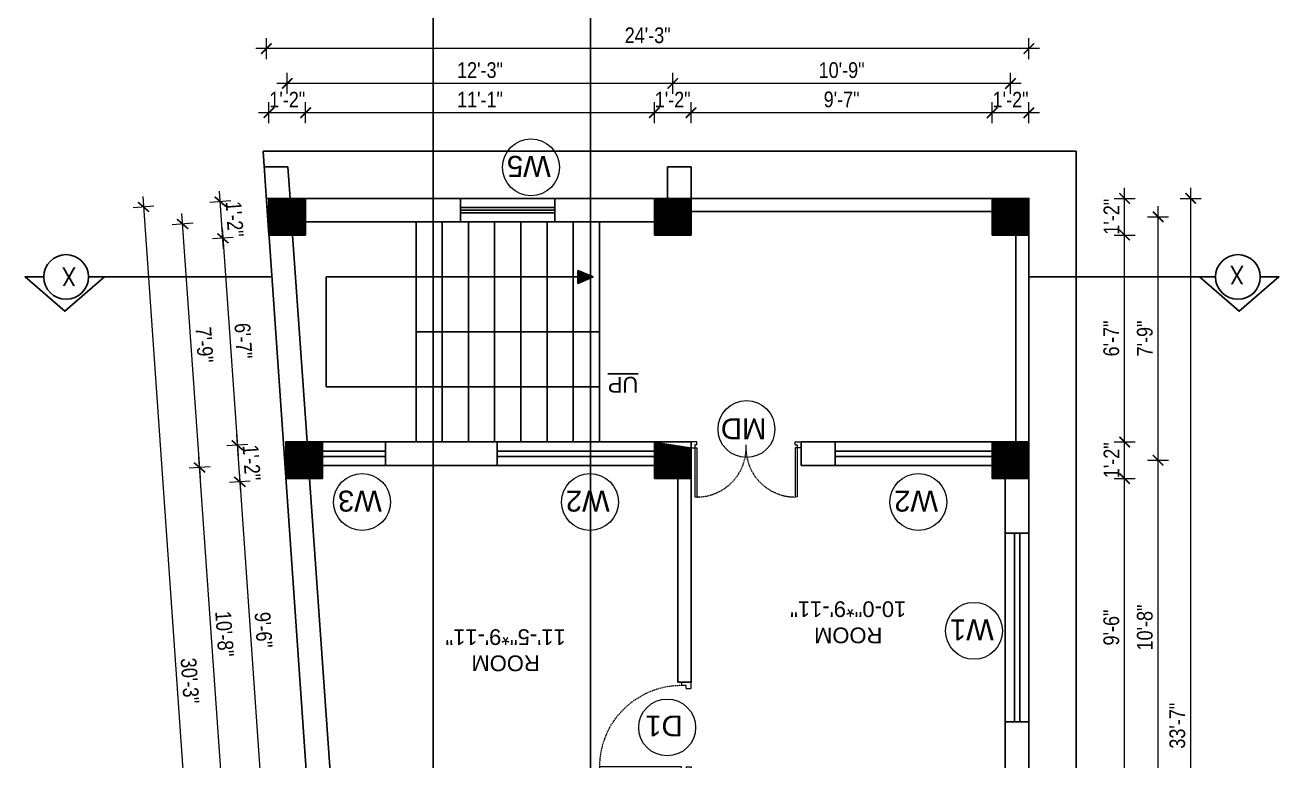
# Model space of a CAD drawing. Header units: inches. Extents: x -5096374 to -5070857, y -3259973 to -3243900.
# Drawn here: x -5078243.2 to -5077764.5, y -3257405.3 to -3257124.3 of the extents above; entities that cross this region are included whole.
import ezdxf

# ---------------------------------------------------------------- set-up
doc = ezdxf.new("R2010")
doc.units = ezdxf.units.IN
doc.header["$LTSCALE"] = 2
doc.header["$MEASUREMENT"] = 0
doc.header["$PDMODE"] = 34
doc.linetypes.add('HIDDEN', pattern=[0.375, 0.25, -0.125])
doc.layers.get('0').update_dxf_attribs({"linetype": 'CONTINUOUS'})
doc.layers.get('DEFPOINTS').update_dxf_attribs({"color": 141, "linetype": 'CONTINUOUS'})
doc.layers.add('A-Hatch', color=7, linetype='CONTINUOUS')
for name, color, linetype, lineweight in [('Annotate-Lite.w', 177, 'CONTINUOUS', 9), ('DIM 1-100', 4, 'CONTINUOUS', 13), ('Door-Window.w', 4, 'CONTINUOUS', 15), ('TEXT', 181, 'CONTINUOUS', 25)]:
    doc.layers.add(name, color=color, linetype=linetype, lineweight=lineweight)
doc.styles.add('ARAIL', font='ARIALN.TTF')
doc.styles.add('arial.', font='arial.ttf')
doc.styles.add('gaurav', font='arial.ttf')
doc.styles.get("Standard").update_dxf_attribs({"font": 'ARIALN.TTF'})
doc.dimstyles.new('1 by 96', dxfattribs={"dimtxt": 6, "dimasz": 4, "dimexe": 4, "dimexo": 4, "dimgap": 2, "dimtad": 1, "dimdec": 0, "dimzin": 0, "dimdsep": 46, "dimlunit": 4, "dimtxsty": 'Standard', "dimblk": 'ARCHTICK', "dimcen": 0, "dimdle": 4, "dimadec": 0, "dimazin": 0, "dimtfac": 1, "dimtdec": 0, "dimtix": 1, "dimtofl": 0, "dimtmove": 1, "dimatfit": 3, "dimldrblk": 'ARCHTICK', "dimfxl": 4, "dimfxlon": 1, "dimtolj": 1, "dimtzin": 0, "dimlwd": -1, "dimlwe": -1, "dimarcsym": 0})
pattern_1 = [(225, (-10168621.82338, -6515998.73785), (0.0883883476483, -0.0883883476483), [])]

# ---------------------------------------------------------------- blocks, each defined once
blk = doc.blocks.new('FDFDRE')
at = {"ltscale": 3}
for p, q in [((165701.11, -58637.82), (165701.1, -58641.5)), ((165701.1, -58641.5), (165703.55, -58641.5)), ((165704.78, -58637.83), (165701.11, -58637.82)), ((165703.55, -58641.5), (165703.53, -58672.63)), ((165704.78, -58639.66), (165703.55, -58639.66)), ((165703.55, -58639.66), (165703.55, -58641.5)), ((165703.55, -58641.5), (165704.78, -58641.5)), ((165704.78, -58641.5), (165704.76, -58672.65)), ((165704.78, -58639.66), (165704.78, -58637.83)), ((165766.98, -58637.83), (165770.65, -58637.82)), ((165766.98, -58639.66), (165766.98, -58637.83)), ((165766.98, -58639.66), (165768.2, -58639.66)), ((165766.98, -58641.5), (165767, -58672.65)), ((165768.2, -58641.5), (165766.98, -58641.5)), ((165768.2, -58639.66), (165768.2, -58641.5)), ((165770.65, -58641.5), (165768.2, -58641.5)), ((165768.2, -58641.5), (165768.22, -58672.63)), ((165770.65, -58637.82), (165770.65, -58641.5)), ((165703.53, -58672.63), (165704.76, -58672.65)), ((165768.22, -58672.63), (165767, -58672.65))]:
    blk.add_line(p, q, dxfattribs=at)
at = {"layer": 'Door-Window.w', "color": 9, "linetype": 'HIDDEN', "lineweight": 18}
for centre, start, end in [((165704.78, -58641.5), 269.96183, 3.38353), ((165766.98, -58641.5), 176.61647, 270.03817)]:
    blk.add_arc(centre, 31.16, start, end, dxfattribs=at)
blk = doc.blocks.new('3-0')
at = {"ltscale": 3}
for p, q in [((11063.05, 10097.68), (11065.97, 10099.9)), ((11065.25, 10097.81), (11066.71, 10098.92)), ((11065.97, 10099.9), (11066.71, 10098.92)), ((11063.05, 10097.68), (11064.53, 10095.73)), ((11065.99, 10096.84), (11064.53, 10095.73)), ((11065.99, 10096.84), (11065.25, 10097.81)), ((11085.5, 10074.13), (11110.32, 10092.96)), ((11086.24, 10073.15), (11111.05, 10091.97)), ((11111.05, 10091.97), (11110.32, 10092.96)), ((11084.04, 10073.02), (11082.57, 10071.91)), ((11082.57, 10071.91), (11084.79, 10068.98)), ((11084.04, 10073.02), (11084.78, 10072.04)), ((11084.78, 10072.04), (11086.24, 10073.15)), ((11084.79, 10068.98), (11087.72, 10071.2)), ((11086.24, 10073.15), (11085.5, 10074.13)), ((11087.72, 10071.2), (11086.24, 10073.15))]:
    blk.add_line(p, q, dxfattribs=at)
at = {"layer": 'Door-Window.w', "color": 9, "linetype": 'HIDDEN', "lineweight": 18}
blk.add_arc((11085.5, 10074.13), 31.16, 37.1906, 127.1465, dxfattribs=at)
blk = doc.blocks.new('_ArchTick')
at = {"color": 0, "linetype": 'ByBlock', "const_width": 0.15}
blk.add_lwpolyline([(-0.5, -0.5), (0.5, 0.5)], dxfattribs=at)
blk = doc.blocks.new('*D1065')
at = {"layer": 'DEFPOINTS', "color": 0, "ltscale": 0.5, "transparency": 16777216}
for p in [(-5077859.97, -3257297.51), (-5077823.42, -3257297.51), (-5077859.97, -3257411.27)]:
    blk.add_point(p, dxfattribs=at)
at = {"layer": 'DIM 1-100', "color": 0, "ltscale": 0.5, "transparency": 16777216}
for p, q in [((-5077823.42, -3257415.27), (-5077823.42, -3257293.51)), ((-5077827.42, -3257297.51), (-5077819.42, -3257297.51)), ((-5077827.42, -3257411.27), (-5077819.42, -3257411.27))]:
    blk.add_line(p, q, dxfattribs=at)
at = {"layer": 'DIM 1-100', "color": 0, "ltscale": 0.5, "transparency": 16777216, "xscale": 4, "yscale": 4, "zscale": 4}
for p, rotation in [((-5077823.42, -3257297.51), 90), ((-5077823.42, -3257411.27), 270)]:
    blk.add_blockref('_ArchTick', p, dxfattribs=dict(at, rotation=rotation))
at = {"layer": 'DIM 1-100', "color": 0, "ltscale": 0.5, "transparency": 16777216, "insert": (-5077828.48, -3257354.39), "char_height": 6, "attachment_point": 5, "rotation": 90}
blk.add_mtext('\\A1;9\'-6"', dxfattribs=at)
blk = doc.blocks.new('*D1066')
at = {"layer": 'DEFPOINTS', "color": 0, "ltscale": 0.5, "transparency": 16777216}
for p in [(-5077859.97, -3257283.51), (-5077823.42, -3257283.51), (-5077859.97, -3257297.51)]:
    blk.add_point(p, dxfattribs=at)
at = {"layer": 'DIM 1-100', "color": 0, "ltscale": 0.5, "transparency": 16777216}
for p, q in [((-5077823.42, -3257301.51), (-5077823.42, -3257279.51)), ((-5077827.42, -3257283.51), (-5077819.42, -3257283.51)), ((-5077827.42, -3257297.51), (-5077819.42, -3257297.51))]:
    blk.add_line(p, q, dxfattribs=at)
at = {"layer": 'DIM 1-100', "color": 0, "ltscale": 0.5, "transparency": 16777216, "xscale": 4, "yscale": 4, "zscale": 4}
for p, rotation in [((-5077823.42, -3257283.51), 90), ((-5077823.42, -3257297.51), 270)]:
    blk.add_blockref('_ArchTick', p, dxfattribs=dict(at, rotation=rotation))
at = {"layer": 'DIM 1-100', "color": 0, "ltscale": 0.5, "transparency": 16777216, "insert": (-5077828.43, -3257290.51), "char_height": 6, "attachment_point": 5, "rotation": 90}
blk.add_mtext('\\A1;1\'-2"', dxfattribs=at)
blk = doc.blocks.new('*D1067')
at = {"layer": 'DEFPOINTS', "color": 0, "ltscale": 0.5, "transparency": 16777216}
for p in [(-5077859.97, -3257204.51), (-5077823.42, -3257204.51), (-5077859.97, -3257283.51)]:
    blk.add_point(p, dxfattribs=at)
at = {"layer": 'DIM 1-100', "color": 0, "ltscale": 0.5, "transparency": 16777216}
for p, q in [((-5077823.42, -3257287.51), (-5077823.42, -3257200.51)), ((-5077827.42, -3257204.51), (-5077819.42, -3257204.51)), ((-5077827.42, -3257283.51), (-5077819.42, -3257283.51))]:
    blk.add_line(p, q, dxfattribs=at)
at = {"layer": 'DIM 1-100', "color": 0, "ltscale": 0.5, "transparency": 16777216, "xscale": 4, "yscale": 4, "zscale": 4}
for p, rotation in [((-5077823.42, -3257204.51), 90), ((-5077823.42, -3257283.51), 270)]:
    blk.add_blockref('_ArchTick', p, dxfattribs=dict(at, rotation=rotation))
at = {"layer": 'DIM 1-100', "color": 0, "ltscale": 0.5, "transparency": 16777216, "insert": (-5077828.48, -3257244.01), "char_height": 6, "attachment_point": 5, "rotation": 90}
blk.add_mtext('\\A1;6\'-7"', dxfattribs=at)
blk = doc.blocks.new('*D1068')
at = {"layer": 'DEFPOINTS', "color": 0, "ltscale": 0.5, "transparency": 16777216}
for p in [(-5077859.97, -3257190.51), (-5077823.42, -3257190.51), (-5077859.97, -3257204.51)]:
    blk.add_point(p, dxfattribs=at)
at = {"layer": 'DIM 1-100', "color": 0, "ltscale": 0.5, "transparency": 16777216}
for p, q in [((-5077823.42, -3257208.51), (-5077823.42, -3257186.51)), ((-5077827.42, -3257190.51), (-5077819.42, -3257190.51)), ((-5077827.42, -3257204.51), (-5077819.42, -3257204.51))]:
    blk.add_line(p, q, dxfattribs=at)
at = {"layer": 'DIM 1-100', "color": 0, "ltscale": 0.5, "transparency": 16777216, "xscale": 4, "yscale": 4, "zscale": 4}
for p, rotation in [((-5077823.42, -3257190.51), 90), ((-5077823.42, -3257204.51), 270)]:
    blk.add_blockref('_ArchTick', p, dxfattribs=dict(at, rotation=rotation))
at = {"layer": 'DIM 1-100', "color": 0, "ltscale": 0.5, "transparency": 16777216, "insert": (-5077828.43, -3257197.51), "char_height": 6, "attachment_point": 5, "rotation": 90}
blk.add_mtext('\\A1;1\'-2"', dxfattribs=at)
blk = doc.blocks.new('*D1070')
at = {"layer": 'DEFPOINTS', "color": 0, "ltscale": 0.5, "transparency": 16777216}
for p in [(-5077866.97, -3257290.51), (-5077810.62, -3257290.51), (-5077866.97, -3257418.27)]:
    blk.add_point(p, dxfattribs=at)
at = {"layer": 'DIM 1-100', "color": 0, "ltscale": 0.5, "transparency": 16777216}
for p, q in [((-5077810.62, -3257422.27), (-5077810.62, -3257286.51)), ((-5077814.62, -3257290.51), (-5077806.62, -3257290.51)), ((-5077814.62, -3257418.27), (-5077806.62, -3257418.27))]:
    blk.add_line(p, q, dxfattribs=at)
at = {"layer": 'DIM 1-100', "color": 0, "ltscale": 0.5, "transparency": 16777216, "xscale": 4, "yscale": 4, "zscale": 4}
for p, rotation in [((-5077810.62, -3257290.51), 90), ((-5077810.62, -3257418.27), 270)]:
    blk.add_blockref('_ArchTick', p, dxfattribs=dict(at, rotation=rotation))
at = {"layer": 'DIM 1-100', "color": 0, "ltscale": 0.5, "transparency": 16777216, "insert": (-5077815.68, -3257354.39), "char_height": 6, "attachment_point": 5, "rotation": 90}
blk.add_mtext('\\A1;10\'-8"', dxfattribs=at)
blk = doc.blocks.new('*D1071')
at = {"layer": 'DEFPOINTS', "color": 0, "ltscale": 0.5, "transparency": 16777216}
for p in [(-5077866.97, -3257197.51), (-5077810.62, -3257197.51), (-5077866.97, -3257290.51)]:
    blk.add_point(p, dxfattribs=at)
at = {"layer": 'DIM 1-100', "color": 0, "ltscale": 0.5, "transparency": 16777216}
for p, q in [((-5077810.62, -3257294.51), (-5077810.62, -3257193.51)), ((-5077814.62, -3257197.51), (-5077806.62, -3257197.51)), ((-5077814.62, -3257290.51), (-5077806.62, -3257290.51))]:
    blk.add_line(p, q, dxfattribs=at)
at = {"layer": 'DIM 1-100', "color": 0, "ltscale": 0.5, "transparency": 16777216, "xscale": 4, "yscale": 4, "zscale": 4}
for p, rotation in [((-5077810.62, -3257197.51), 90), ((-5077810.62, -3257290.51), 270)]:
    blk.add_blockref('_ArchTick', p, dxfattribs=dict(at, rotation=rotation))
at = {"layer": 'DIM 1-100', "color": 0, "ltscale": 0.5, "transparency": 16777216, "insert": (-5077815.68, -3257244.01), "char_height": 6, "attachment_point": 5, "rotation": 90}
blk.add_mtext('\\A1;7\'-9"', dxfattribs=at)
blk = doc.blocks.new('*D1072')
at = {"layer": 'DEFPOINTS', "color": 0, "ltscale": 0.5, "transparency": 16777216}
for p in [(-5077859.97, -3257190.51), (-5077798.19, -3257190.51), (-5077859.97, -3257593.27)]:
    blk.add_point(p, dxfattribs=at)
at = {"layer": 'DIM 1-100', "color": 0, "ltscale": 0.5, "transparency": 16777216}
for p, q in [((-5077798.19, -3257597.27), (-5077798.19, -3257186.51)), ((-5077802.19, -3257190.51), (-5077794.19, -3257190.51)), ((-5077802.19, -3257593.27), (-5077794.19, -3257593.27))]:
    blk.add_line(p, q, dxfattribs=at)
at = {"layer": 'DIM 1-100', "color": 0, "ltscale": 0.5, "transparency": 16777216, "xscale": 4, "yscale": 4, "zscale": 4}
for p, rotation in [((-5077798.19, -3257190.51), 90), ((-5077798.19, -3257593.27), 270)]:
    blk.add_blockref('_ArchTick', p, dxfattribs=dict(at, rotation=rotation))
at = {"layer": 'DIM 1-100', "color": 0, "ltscale": 0.5, "transparency": 16777216, "insert": (-5077803.26, -3257391.89), "char_height": 6, "attachment_point": 5, "rotation": 90}
blk.add_mtext('\\A1;33\'-7"', dxfattribs=at)
blk = doc.blocks.new('*D1077')
at = {"layer": 'DEFPOINTS', "color": 0, "ltscale": 0.5, "transparency": 16777216}
for p in [(-5077873.97, -3257157.8), (-5077873.97, -3257190.51), (-5077859.97, -3257190.51)]:
    blk.add_point(p, dxfattribs=at)
at = {"layer": 'DIM 1-100', "color": 0, "ltscale": 0.5, "transparency": 16777216}
for p, q in [((-5077855.97, -3257157.8), (-5077877.97, -3257157.8)), ((-5077873.97, -3257161.8), (-5077873.97, -3257153.8)), ((-5077859.97, -3257161.8), (-5077859.97, -3257153.8))]:
    blk.add_line(p, q, dxfattribs=at)
at = {"layer": 'DIM 1-100', "color": 0, "ltscale": 0.5, "transparency": 16777216, "xscale": 4, "yscale": 4, "zscale": 4, "rotation": 180}
blk.add_blockref('_ArchTick', (-5077873.97, -3257157.8), dxfattribs=at)
at = {"layer": 'DIM 1-100', "color": 0, "ltscale": 0.5, "transparency": 16777216, "xscale": 4, "yscale": 4, "zscale": 4}
blk.add_blockref('_ArchTick', (-5077859.97, -3257157.8), dxfattribs=at)
at = {"layer": 'DIM 1-100', "color": 0, "ltscale": 0.5, "transparency": 16777216, "insert": (-5077866.97, -3257152.79), "char_height": 6, "attachment_point": 5}
blk.add_mtext('\\A1;1\'-2"', dxfattribs=at)
blk = doc.blocks.new('*D1078')
at = {"layer": 'DEFPOINTS', "color": 0, "ltscale": 0.5, "transparency": 16777216}
for p in [(-5077988.97, -3257157.8), (-5077988.97, -3257190.51), (-5077873.97, -3257190.51)]:
    blk.add_point(p, dxfattribs=at)
at = {"layer": 'DIM 1-100', "color": 0, "ltscale": 0.5, "transparency": 16777216}
for p, q in [((-5077869.97, -3257157.8), (-5077992.97, -3257157.8)), ((-5077988.97, -3257161.8), (-5077988.97, -3257153.8)), ((-5077873.97, -3257161.8), (-5077873.97, -3257153.8))]:
    blk.add_line(p, q, dxfattribs=at)
at = {"layer": 'DIM 1-100', "color": 0, "ltscale": 0.5, "transparency": 16777216, "xscale": 4, "yscale": 4, "zscale": 4, "rotation": 180}
blk.add_blockref('_ArchTick', (-5077988.97, -3257157.8), dxfattribs=at)
at = {"layer": 'DIM 1-100', "color": 0, "ltscale": 0.5, "transparency": 16777216, "xscale": 4, "yscale": 4, "zscale": 4}
blk.add_blockref('_ArchTick', (-5077873.97, -3257157.8), dxfattribs=at)
at = {"layer": 'DIM 1-100', "color": 0, "ltscale": 0.5, "transparency": 16777216, "insert": (-5077931.47, -3257152.74), "char_height": 6, "attachment_point": 5}
blk.add_mtext('\\A1;9\'-7"', dxfattribs=at)
blk = doc.blocks.new('*D1079')
at = {"layer": 'DEFPOINTS', "color": 0, "ltscale": 0.5, "transparency": 16777216}
for p in [(-5078002.97, -3257157.8), (-5078002.97, -3257190.51), (-5077988.97, -3257190.51)]:
    blk.add_point(p, dxfattribs=at)
at = {"layer": 'DIM 1-100', "color": 0, "ltscale": 0.5, "transparency": 16777216}
for p, q in [((-5077984.97, -3257157.8), (-5078006.97, -3257157.8)), ((-5078002.97, -3257161.8), (-5078002.97, -3257153.8)), ((-5077988.97, -3257161.8), (-5077988.97, -3257153.8))]:
    blk.add_line(p, q, dxfattribs=at)
at = {"layer": 'DIM 1-100', "color": 0, "ltscale": 0.5, "transparency": 16777216, "xscale": 4, "yscale": 4, "zscale": 4, "rotation": 180}
blk.add_blockref('_ArchTick', (-5078002.97, -3257157.8), dxfattribs=at)
at = {"layer": 'DIM 1-100', "color": 0, "ltscale": 0.5, "transparency": 16777216, "xscale": 4, "yscale": 4, "zscale": 4}
blk.add_blockref('_ArchTick', (-5077988.97, -3257157.8), dxfattribs=at)
at = {"layer": 'DIM 1-100', "color": 0, "ltscale": 0.5, "transparency": 16777216, "insert": (-5077995.97, -3257152.79), "char_height": 6, "attachment_point": 5}
blk.add_mtext('\\A1;1\'-2"', dxfattribs=at)
blk = doc.blocks.new('*D1080')
at = {"layer": 'DEFPOINTS', "color": 0, "ltscale": 0.5, "transparency": 16777216}
for p in [(-5078136.12, -3257157.8), (-5078136.12, -3257190.51), (-5078002.97, -3257190.51)]:
    blk.add_point(p, dxfattribs=at)
at = {"layer": 'DIM 1-100', "color": 0, "ltscale": 0.5, "transparency": 16777216}
for p, q in [((-5077998.97, -3257157.8), (-5078140.12, -3257157.8)), ((-5078136.12, -3257161.8), (-5078136.12, -3257153.8)), ((-5078002.97, -3257161.8), (-5078002.97, -3257153.8))]:
    blk.add_line(p, q, dxfattribs=at)
at = {"layer": 'DIM 1-100', "color": 0, "ltscale": 0.5, "transparency": 16777216, "xscale": 4, "yscale": 4, "zscale": 4, "rotation": 180}
blk.add_blockref('_ArchTick', (-5078136.12, -3257157.8), dxfattribs=at)
at = {"layer": 'DIM 1-100', "color": 0, "ltscale": 0.5, "transparency": 16777216, "xscale": 4, "yscale": 4, "zscale": 4}
blk.add_blockref('_ArchTick', (-5078002.97, -3257157.8), dxfattribs=at)
at = {"layer": 'DIM 1-100', "color": 0, "ltscale": 0.5, "transparency": 16777216, "insert": (-5078069.54, -3257152.79), "char_height": 6, "attachment_point": 5}
blk.add_mtext('\\A1;11\'-1"', dxfattribs=at)
blk = doc.blocks.new('*D1081')
at = {"layer": 'DEFPOINTS', "color": 0, "ltscale": 0.5, "transparency": 16777216}
for p in [(-5078150.12, -3257157.8), (-5078150.12, -3257190.51), (-5078136.12, -3257190.51)]:
    blk.add_point(p, dxfattribs=at)
at = {"layer": 'DIM 1-100', "color": 0, "ltscale": 0.5, "transparency": 16777216}
for p, q in [((-5078132.12, -3257157.8), (-5078154.12, -3257157.8)), ((-5078150.12, -3257161.8), (-5078150.12, -3257153.8)), ((-5078136.12, -3257161.8), (-5078136.12, -3257153.8))]:
    blk.add_line(p, q, dxfattribs=at)
at = {"layer": 'DIM 1-100', "color": 0, "ltscale": 0.5, "transparency": 16777216, "xscale": 4, "yscale": 4, "zscale": 4, "rotation": 180}
blk.add_blockref('_ArchTick', (-5078150.12, -3257157.8), dxfattribs=at)
at = {"layer": 'DIM 1-100', "color": 0, "ltscale": 0.5, "transparency": 16777216, "xscale": 4, "yscale": 4, "zscale": 4}
blk.add_blockref('_ArchTick', (-5078136.12, -3257157.8), dxfattribs=at)
at = {"layer": 'DIM 1-100', "color": 0, "ltscale": 0.5, "transparency": 16777216, "insert": (-5078143.12, -3257152.79), "char_height": 6, "attachment_point": 5}
blk.add_mtext('\\A1;1\'-2"', dxfattribs=at)
blk = doc.blocks.new('*D1082')
at = {"layer": 'DEFPOINTS', "color": 0, "ltscale": 0.5, "transparency": 16777216}
for p in [(-5077995.97, -3257146.61), (-5077995.97, -3257197.51), (-5077866.97, -3257197.51)]:
    blk.add_point(p, dxfattribs=at)
at = {"layer": 'DIM 1-100', "color": 0, "ltscale": 0.5, "transparency": 16777216}
for p, q in [((-5077995.97, -3257150.61), (-5077995.97, -3257142.61)), ((-5077866.97, -3257150.61), (-5077866.97, -3257142.61)), ((-5077862.97, -3257146.61), (-5077999.97, -3257146.61))]:
    blk.add_line(p, q, dxfattribs=at)
at = {"layer": 'DIM 1-100', "color": 0, "ltscale": 0.5, "transparency": 16777216, "xscale": 4, "yscale": 4, "zscale": 4, "rotation": 180}
blk.add_blockref('_ArchTick', (-5077995.97, -3257146.61), dxfattribs=at)
at = {"layer": 'DIM 1-100', "color": 0, "ltscale": 0.5, "transparency": 16777216, "xscale": 4, "yscale": 4, "zscale": 4}
blk.add_blockref('_ArchTick', (-5077866.97, -3257146.61), dxfattribs=at)
at = {"layer": 'DIM 1-100', "color": 0, "ltscale": 0.5, "transparency": 16777216, "insert": (-5077931.47, -3257141.55), "char_height": 6, "attachment_point": 5}
blk.add_mtext('\\A1;10\'-9"', dxfattribs=at)
blk = doc.blocks.new('*D1083')
at = {"layer": 'DEFPOINTS', "color": 0, "ltscale": 0.5, "transparency": 16777216}
for p in [(-5078143.12, -3257146.61), (-5078143.12, -3257197.51), (-5077995.97, -3257197.51)]:
    blk.add_point(p, dxfattribs=at)
at = {"layer": 'DIM 1-100', "color": 0, "ltscale": 0.5, "transparency": 16777216}
for p, q in [((-5078143.12, -3257150.61), (-5078143.12, -3257142.61)), ((-5077995.97, -3257150.61), (-5077995.97, -3257142.61)), ((-5077991.97, -3257146.61), (-5078147.12, -3257146.61))]:
    blk.add_line(p, q, dxfattribs=at)
at = {"layer": 'DIM 1-100', "color": 0, "ltscale": 0.5, "transparency": 16777216, "xscale": 4, "yscale": 4, "zscale": 4, "rotation": 180}
blk.add_blockref('_ArchTick', (-5078143.12, -3257146.61), dxfattribs=at)
at = {"layer": 'DIM 1-100', "color": 0, "ltscale": 0.5, "transparency": 16777216, "xscale": 4, "yscale": 4, "zscale": 4}
blk.add_blockref('_ArchTick', (-5077995.97, -3257146.61), dxfattribs=at)
at = {"layer": 'DIM 1-100', "color": 0, "ltscale": 0.5, "transparency": 16777216, "insert": (-5078069.54, -3257141.55), "char_height": 6, "attachment_point": 5}
blk.add_mtext('\\A1;12\'-3"', dxfattribs=at)
blk = doc.blocks.new('*D1084')
at = {"layer": 'DEFPOINTS', "color": 0, "ltscale": 0.5, "transparency": 16777216}
for p in [(-5078151.09, -3257133.31), (-5078151.09, -3257190.51), (-5077859.97, -3257190.51)]:
    blk.add_point(p, dxfattribs=at)
at = {"layer": 'DIM 1-100', "color": 0, "ltscale": 0.5, "transparency": 16777216}
for p, q in [((-5078151.09, -3257137.31), (-5078151.09, -3257129.31)), ((-5077859.97, -3257137.31), (-5077859.97, -3257129.31)), ((-5077855.97, -3257133.31), (-5078155.09, -3257133.31))]:
    blk.add_line(p, q, dxfattribs=at)
at = {"layer": 'DIM 1-100', "color": 0, "ltscale": 0.5, "transparency": 16777216, "xscale": 4, "yscale": 4, "zscale": 4, "rotation": 180}
blk.add_blockref('_ArchTick', (-5078151.09, -3257133.31), dxfattribs=at)
at = {"layer": 'DIM 1-100', "color": 0, "ltscale": 0.5, "transparency": 16777216, "xscale": 4, "yscale": 4, "zscale": 4}
blk.add_blockref('_ArchTick', (-5077859.97, -3257133.31), dxfattribs=at)
at = {"layer": 'DIM 1-100', "color": 0, "ltscale": 0.5, "transparency": 16777216, "insert": (-5078005.53, -3257128.25), "char_height": 6, "attachment_point": 5}
blk.add_mtext('\\A1;24\'-3"', dxfattribs=at)
blk = doc.blocks.new('*D1085')
at = {"layer": 'DEFPOINTS', "color": 0, "ltscale": 0.5, "transparency": 16777216}
for p in [(-5078151.09, -3257190.51), (-5078168.7, -3257191.74), (-5078150.12, -3257204.51)]:
    blk.add_point(p, dxfattribs=at)
at = {"layer": 'DIM 1-100', "color": 0, "ltscale": 0.5, "transparency": 16777216}
for p, q in [((-5078164.71, -3257191.46), (-5078172.69, -3257192.01)), ((-5078167.44, -3257209.73), (-5078168.97, -3257187.75)), ((-5078163.73, -3257205.46), (-5078171.71, -3257206.01))]:
    blk.add_line(p, q, dxfattribs=at)
at = {"layer": 'DIM 1-100', "color": 0, "ltscale": 0.5, "transparency": 16777216, "xscale": 4, "yscale": 4, "zscale": 4}
for p, rotation in [((-5078168.7, -3257191.74), 93.98810611649257), ((-5078167.72, -3257205.74), 273.9881061164926)]:
    blk.add_blockref('_ArchTick', p, dxfattribs=dict(at, rotation=rotation))
at = {"layer": 'DIM 1-100', "color": 0, "ltscale": 0.5, "transparency": 16777216, "insert": (-5078163.21, -3257198.39), "char_height": 6, "attachment_point": 5, "rotation": 273.9881}
blk.add_mtext('\\A1;1\'-2"', dxfattribs=at)
blk = doc.blocks.new('*D1086')
at = {"layer": 'DEFPOINTS', "color": 0, "ltscale": 0.5, "transparency": 16777216}
for p in [(-5078150.12, -3257204.51), (-5078162.21, -3257284.78), (-5078143.98, -3257283.51)]:
    blk.add_point(p, dxfattribs=at)
at = {"layer": 'DIM 1-100', "color": 0, "ltscale": 0.5, "transparency": 16777216}
for p, q in [((-5078163.73, -3257205.46), (-5078171.71, -3257206.01)), ((-5078168, -3257201.75), (-5078161.93, -3257288.77)), ((-5078158.22, -3257284.5), (-5078166.2, -3257285.06))]:
    blk.add_line(p, q, dxfattribs=at)
at = {"layer": 'DIM 1-100', "color": 0, "ltscale": 0.5, "transparency": 16777216, "xscale": 4, "yscale": 4, "zscale": 4}
for p, rotation in [((-5078167.72, -3257205.74), 93.98810614916262), ((-5078162.21, -3257284.78), 273.9881061491626)]:
    blk.add_blockref('_ArchTick', p, dxfattribs=dict(at, rotation=rotation))
at = {"layer": 'DIM 1-100', "color": 0, "ltscale": 0.5, "transparency": 16777216, "insert": (-5078159.91, -3257244.91), "char_height": 6, "attachment_point": 5, "rotation": 273.9881}
blk.add_mtext('\\A1;6\'-7"', dxfattribs=at)
blk = doc.blocks.new('*D1087')
at = {"layer": 'DEFPOINTS', "color": 0, "ltscale": 0.5, "transparency": 16777216}
for p in [(-5078143.98, -3257283.51), (-5078161.24, -3257298.74), (-5078143.63, -3257297.51)]:
    blk.add_point(p, dxfattribs=at)
at = {"layer": 'DIM 1-100', "color": 0, "ltscale": 0.5, "transparency": 16777216}
for p, q in [((-5078162.49, -3257280.79), (-5078160.96, -3257302.73)), ((-5078158.22, -3257284.5), (-5078166.2, -3257285.06)), ((-5078157.25, -3257298.46), (-5078165.23, -3257299.01))]:
    blk.add_line(p, q, dxfattribs=at)
at = {"layer": 'DIM 1-100', "color": 0, "ltscale": 0.5, "transparency": 16777216, "xscale": 4, "yscale": 4, "zscale": 4}
for p, rotation in [((-5078162.21, -3257284.78), 93.98810614916262), ((-5078161.24, -3257298.74), 273.9881061491626)]:
    blk.add_blockref('_ArchTick', p, dxfattribs=dict(at, rotation=rotation))
at = {"layer": 'DIM 1-100', "color": 0, "ltscale": 0.5, "transparency": 16777216, "insert": (-5078156.72, -3257291.41), "char_height": 6, "attachment_point": 5, "rotation": 273.9881}
blk.add_mtext('\\A1;1\'-2"', dxfattribs=at)
blk = doc.blocks.new('*D1088')
at = {"layer": 'DEFPOINTS', "color": 0, "ltscale": 0.5, "transparency": 16777216}
for p in [(-5078143.63, -3257297.51), (-5078134.73, -3257411.27), (-5078153.3, -3257412.56)]:
    blk.add_point(p, dxfattribs=at)
at = {"layer": 'DIM 1-100', "color": 0, "ltscale": 0.5, "transparency": 16777216}
for p, q in [((-5078161.51, -3257294.75), (-5078153.02, -3257416.55)), ((-5078157.25, -3257298.46), (-5078165.23, -3257299.01)), ((-5078149.31, -3257412.28), (-5078157.29, -3257412.84))]:
    blk.add_line(p, q, dxfattribs=at)
at = {"layer": 'DIM 1-100', "color": 0, "ltscale": 0.5, "transparency": 16777216, "xscale": 4, "yscale": 4, "zscale": 4}
for p, rotation in [((-5078161.24, -3257298.74), 93.98810614916262), ((-5078153.3, -3257412.56), 273.9881061491626)]:
    blk.add_blockref('_ArchTick', p, dxfattribs=dict(at, rotation=rotation))
at = {"layer": 'DIM 1-100', "color": 0, "ltscale": 0.5, "transparency": 16777216, "insert": (-5078152.22, -3257355.3), "char_height": 6, "attachment_point": 5, "rotation": 273.9881}
blk.add_mtext('\\A1;9\'-6"', dxfattribs=at)
blk = doc.blocks.new('*D1095')
at = {"layer": 'DEFPOINTS', "color": 0, "ltscale": 0.5, "transparency": 16777216}
for p in [(-5078136.63, -3257290.51), (-5078176.59, -3257293.29), (-5078127.73, -3257418.27)]:
    blk.add_point(p, dxfattribs=at)
at = {"layer": 'DIM 1-100', "color": 0, "ltscale": 0.5, "transparency": 16777216}
for p, q in [((-5078167.41, -3257425.04), (-5078176.87, -3257289.3)), ((-5078172.6, -3257293.02), (-5078180.58, -3257293.57)), ((-5078163.69, -3257420.77), (-5078171.67, -3257421.33))]:
    blk.add_line(p, q, dxfattribs=at)
at = {"layer": 'DIM 1-100', "color": 0, "ltscale": 0.5, "transparency": 16777216, "xscale": 4, "yscale": 4, "zscale": 4}
for p, rotation in [((-5078176.59, -3257293.29), 93.98810614916262), ((-5078167.68, -3257421.05), 273.9881061491626)]:
    blk.add_blockref('_ArchTick', p, dxfattribs=dict(at, rotation=rotation))
at = {"layer": 'DIM 1-100', "color": 0, "ltscale": 0.5, "transparency": 16777216, "insert": (-5078167.09, -3257356.82), "char_height": 6, "attachment_point": 5, "rotation": 273.9881}
blk.add_mtext('\\A1;10\'-8"', dxfattribs=at)
blk = doc.blocks.new('*D1096')
at = {"layer": 'DEFPOINTS', "color": 0, "ltscale": 0.5, "transparency": 16777216}
for p in [(-5078183.08, -3257200.29), (-5078143.12, -3257197.51), (-5078136.63, -3257290.51)]:
    blk.add_point(p, dxfattribs=at)
at = {"layer": 'DIM 1-100', "color": 0, "ltscale": 0.5, "transparency": 16777216}
for p, q in [((-5078176.31, -3257297.28), (-5078183.35, -3257196.3)), ((-5078179.09, -3257200.02), (-5078187.07, -3257200.57)), ((-5078172.6, -3257293.02), (-5078180.58, -3257293.57))]:
    blk.add_line(p, q, dxfattribs=at)
at = {"layer": 'DIM 1-100', "color": 0, "ltscale": 0.5, "transparency": 16777216, "xscale": 4, "yscale": 4, "zscale": 4}
for p, rotation in [((-5078183.08, -3257200.29), 93.98810614916262), ((-5078176.59, -3257293.29), 273.9881061491626)]:
    blk.add_blockref('_ArchTick', p, dxfattribs=dict(at, rotation=rotation))
at = {"layer": 'DIM 1-100', "color": 0, "ltscale": 0.5, "transparency": 16777216, "insert": (-5078174.78, -3257246.44), "char_height": 6, "attachment_point": 5, "rotation": 273.9881}
blk.add_mtext('\\A1;7\'-9"', dxfattribs=at)
blk = doc.blocks.new('*D1098')
at = {"layer": 'DEFPOINTS', "color": 0, "ltscale": 0.5, "transparency": 16777216}
for p in [(-5078151.09, -3257190.51), (-5078125.81, -3257553.11), (-5078172.73, -3257556.38)]:
    blk.add_point(p, dxfattribs=at)
at = {"layer": 'DIM 1-100', "color": 0, "ltscale": 0.5, "transparency": 16777216}
for p, q in [((-5078198.29, -3257189.79), (-5078172.46, -3257560.37)), ((-5078194.02, -3257193.5), (-5078202, -3257194.06)), ((-5078168.74, -3257556.1), (-5078176.72, -3257556.66))]:
    blk.add_line(p, q, dxfattribs=at)
at = {"layer": 'DIM 1-100', "color": 0, "ltscale": 0.5, "transparency": 16777216, "xscale": 4, "yscale": 4, "zscale": 4}
for p, rotation in [((-5078198.01, -3257193.78), 93.98810611425189), ((-5078172.73, -3257556.38), 273.9881061142519)]:
    blk.add_blockref('_ArchTick', p, dxfattribs=dict(at, rotation=rotation))
at = {"layer": 'DIM 1-100', "color": 0, "ltscale": 0.5, "transparency": 16777216, "insert": (-5078180.32, -3257374.73), "char_height": 6, "attachment_point": 5, "rotation": 273.9881}
blk.add_mtext('\\A1;30\'-3"', dxfattribs=at)

msp = doc.modelspace()

# ---------------------------------------------------------------- hatches: boundary and pattern name
at = {"layer": 'A-Hatch', "ltscale": 0.5}
h = msp.add_hatch(dxfattribs=at)
h.set_pattern_fill('ANSI31', color=256, angle=180)
h.set_pattern_definition(pattern_1)
h.paths.add_polyline_path([(-5078136.12, -3257204.51), (-5078136.12, -3257190.51), (-5078150.12, -3257190.51), (-5078150.12, -3257204.51)])
h = msp.add_hatch(dxfattribs=at)
h.set_pattern_fill('ANSI31', color=256, angle=180)
h.set_pattern_definition(pattern_1)
h.paths.add_polyline_path([(-5078002.97, -3257204.51), (-5077988.97, -3257204.51), (-5077988.97, -3257190.51), (-5078002.97, -3257190.51)])
h = msp.add_hatch(dxfattribs=at)
h.set_pattern_fill('ANSI31', color=256, angle=180)
h.set_pattern_definition(pattern_1)
h.paths.add_polyline_path([(-5077873.97, -3257204.51), (-5077859.97, -3257204.51), (-5077859.97, -3257190.51), (-5077873.97, -3257190.51)])
h = msp.add_hatch(dxfattribs=at)
h.set_pattern_fill('ANSI31', color=256, angle=180)
h.set_pattern_definition([(225, (-10169292.68518, -6515998.73785), (0.0883883476483, -0.0883883476483), [])])
h.paths.add_polyline_path([(-5078026.31, -3257220.51), (-5078032.23, -3257218), (-5078032.23, -3257223.02)])
h = msp.add_hatch(dxfattribs=at)
h.set_pattern_fill('ANSI31', color=256, angle=180)
h.set_pattern_definition([(225, (-10168621.47479, -6515998.73785), (0.0883883476483, -0.0883883476483), [])])
h.paths.add_polyline_path([(-5078143.63, -3257297.51), (-5078129.63, -3257297.51), (-5078129.63, -3257283.51), (-5078143.63, -3257283.51)])
h = msp.add_hatch(dxfattribs=at)
h.set_pattern_fill('ANSI31', color=256, angle=180)
h.set_pattern_definition(pattern_1)
h.paths.add_polyline_path([(-5078002.97, -3257297.51), (-5077988.97, -3257297.51), (-5077988.97, -3257285.73), (-5077988.97, -3257285.73), (-5078002.97, -3257283.51)])
h = msp.add_hatch(dxfattribs=at)
h.set_pattern_fill('ANSI31', color=256, angle=180)
h.set_pattern_definition(pattern_1)
h.paths.add_polyline_path([(-5077873.97, -3257297.51), (-5077859.97, -3257297.51), (-5077859.97, -3257283.51), (-5077873.97, -3257283.51), (-5077873.97, -3257292.51)])

# ---------------------------------------------------------------- linework, layer by layer
at = {"ltscale": 0.5}
for p, q in [((-5077841.97, -3257172.51), (-5078152.35, -3257172.51)), ((-5078150.12, -3257204.51), (-5078152.35, -3257172.51)), ((-5077841.97, -3257590.51), (-5077841.97, -3257172.51)), ((-5078142.91, -3257178.51), (-5078151.93, -3257178.51)), ((-5078142.07, -3257190.51), (-5078142.91, -3257178.51)), ((-5077988.97, -3257178.51), (-5077997.97, -3257178.51)), ((-5077997.97, -3257178.51), (-5077997.97, -3257190.51)), ((-5077988.97, -3257190.51), (-5077988.97, -3257178.51)), ((-5078151.09, -3257190.51), (-5078124.56, -3257571.11)), ((-5077859.97, -3257190.51), (-5078151.09, -3257190.51)), ((-5078076.94, -3257199.51), (-5078076.94, -3257190.51)), ((-5078040.94, -3257199.51), (-5078040.94, -3257190.51)), ((-5077859.97, -3257425.27), (-5077859.97, -3257190.51)), ((-5078040.94, -3257194.01), (-5078076.94, -3257194.01)), ((-5078040.94, -3257195.01), (-5078076.94, -3257195.01)), ((-5078040.94, -3257196.01), (-5078076.94, -3257196.01)), ((-5077873.97, -3257195.51), (-5077988.97, -3257195.51)), ((-5078136.12, -3257199.51), (-5078002.97, -3257199.51)), ((-5078093.94, -3257241.51), (-5078093.94, -3257199.51)), ((-5078083.94, -3257241.51), (-5078083.94, -3257199.51)), ((-5078073.94, -3257241.51), (-5078073.94, -3257199.51)), ((-5078063.94, -3257241.51), (-5078063.94, -3257199.51)), ((-5078053.94, -3257241.51), (-5078053.94, -3257199.51)), ((-5078043.94, -3257241.51), (-5078043.94, -3257199.51)), ((-5078033.94, -3257241.51), (-5078033.94, -3257199.51)), ((-5078023.94, -3257241.51), (-5078023.94, -3257199.51)), ((-5078141.09, -3257204.51), (-5078135.59, -3257283.51)), ((-5077864.97, -3257283.51), (-5077864.97, -3257204.51)), ((-5078026.31, -3257220.51), (-5078032.23, -3257218)), ((-5078032.23, -3257223.02), (-5078032.23, -3257218)), ((-5078128.22, -3257262.51), (-5078128.22, -3257220.51)), ((-5078128.22, -3257220.51), (-5078032.23, -3257220.51)), ((-5078026.31, -3257220.51), (-5078032.23, -3257223.02)), ((-5078093.94, -3257241.51), (-5078023.94, -3257241.51)), ((-5078093.94, -3257283.51), (-5078093.94, -3257241.51)), ((-5078083.94, -3257283.51), (-5078083.94, -3257241.51)), ((-5078073.94, -3257283.51), (-5078073.94, -3257241.51)), ((-5078063.94, -3257283.51), (-5078063.94, -3257241.51)), ((-5078053.94, -3257283.51), (-5078053.94, -3257241.51)), ((-5078043.94, -3257283.51), (-5078043.94, -3257241.51)), ((-5078033.94, -3257283.51), (-5078033.94, -3257241.51)), ((-5078023.94, -3257283.51), (-5078023.94, -3257241.51)), ((-5078023.94, -3257262.51), (-5078128.22, -3257262.51)), ((-5078129.98, -3257283.51), (-5078002.97, -3257283.51)), ((-5078129.63, -3257283.51), (-5078105.63, -3257283.51)), ((-5078105.63, -3257287.01), (-5078129.63, -3257287.01)), ((-5078105.63, -3257283.51), (-5078105.63, -3257292.51)), ((-5078062.97, -3257283.51), (-5078062.97, -3257292.51)), ((-5078062.97, -3257287.01), (-5078002.97, -3257287.01)), ((-5077873.97, -3257283.51), (-5077946.97, -3257283.51)), ((-5077946.97, -3257292.51), (-5077946.97, -3257283.51)), ((-5077933.97, -3257292.51), (-5077933.97, -3257283.51)), ((-5077873.97, -3257287.01), (-5077933.97, -3257287.01)), ((-5077873.97, -3257292.51), (-5077873.97, -3257283.51)), ((-5078105.63, -3257289.01), (-5078129.63, -3257289.01)), ((-5078062.97, -3257289.01), (-5078002.97, -3257289.01)), ((-5077873.97, -3257289.01), (-5077933.97, -3257289.01)), ((-5078129.63, -3257292.51), (-5078002.97, -3257292.51)), ((-5077873.97, -3257292.51), (-5077946.97, -3257292.51)), ((-5078134.61, -3257297.51), (-5078126.68, -3257411.27)), ((-5077993.97, -3257375.27), (-5077993.97, -3257297.51)), ((-5077988.97, -3257375.27), (-5077988.97, -3257297.51)), ((-5077868.97, -3257411.27), (-5077868.97, -3257297.51)), ((-5077868.97, -3257318.39), (-5077859.97, -3257318.39)), ((-5077865.47, -3257318.39), (-5077865.47, -3257390.39)), ((-5077863.47, -3257318.39), (-5077863.47, -3257390.39)), ((-5077993.97, -3257375.27), (-5077988.97, -3257375.27)), ((-5077868.97, -3257390.39), (-5077859.97, -3257390.39))]:
    msp.add_line(p, q, dxfattribs=at)
for p in [(-5078087.39, -3256928.33), (-5078027.39, -3256928.33)]:
    msp.add_xline(p, (0, 1), dxfattribs=at)
for points in [[(-5078136.12, -3257204.51), (-5078150.12, -3257204.51), (-5078150.12, -3257190.51), (-5078136.12, -3257190.51)], [(-5078002.97, -3257204.51), (-5077988.97, -3257204.51), (-5077988.97, -3257190.51), (-5078002.97, -3257190.51)], [(-5077873.97, -3257204.51), (-5077859.97, -3257204.51), (-5077859.97, -3257190.51), (-5077873.97, -3257190.51)], [(-5078129.63, -3257297.51), (-5078143.63, -3257297.51), (-5078143.63, -3257283.51), (-5078129.63, -3257283.51)], [(-5078002.97, -3257297.51), (-5077988.97, -3257297.51), (-5077988.97, -3257283.51), (-5078002.97, -3257283.51)], [(-5077859.97, -3257297.51), (-5077873.97, -3257297.51), (-5077873.97, -3257283.51), (-5077859.97, -3257283.51)]]:
    msp.add_lwpolyline(points, close=True, dxfattribs=at)
at = {"layer": 'Annotate-Lite.w', "ltscale": 0.005}
for centre in [(-5078050.06, -3257178.62), (-5077967.8, -3257278.61), (-5078114.56, -3257306.46), (-5078027.57, -3257306.46), (-5077902.19, -3257306.46), (-5077880.9, -3257355.66), (-5077998.07, -3257392.55)]:
    msp.add_circle(centre, 10.86, dxfattribs=at)
at = {"layer": 'TEXT'}
for points in [[(-5078236.1, -3257220.51), (-5078243.24, -3257220.51), (-5078228.1, -3257233.59), (-5078212.96, -3257220.51)], [(-5078149, -3257220.51), (-5078219.03, -3257220.51)], [(-5077859.97, -3257220.51), (-5077788.7, -3257220.51)], [(-5077771.64, -3257220.51), (-5077764.5, -3257220.51), (-5077779.64, -3257233.59), (-5077794.78, -3257220.51)]]:
    msp.add_lwpolyline(points, dxfattribs=at)
for centre in [(-5078227.56, -3257220.51), (-5077780.17, -3257220.51)]:
    msp.add_circle(centre, 8.53, dxfattribs=at)

# ---------------------------------------------------------------- block references
at = {"layer": 'Door-Window.w', "ltscale": 0.005, "xscale": 0.6039383709985556, "yscale": 0.6039383709985556, "zscale": 0.6039383709985556}
msp.add_blockref('FDFDRE', (-5178062.23, -3221869.88), dxfattribs=at)
at = {"layer": 'Door-Window.w', "linetype": 'ByBlock', "xscale": -0.9997910039624013, "yscale": 0.9997910039624012, "zscale": 0.9997910039624012, "rotation": 37.19059521980472}
msp.add_blockref('3-0', (-5063075.24, -3258731.83), dxfattribs=at)

# ---------------------------------------------------------------- texts
at = {"layer": 'Annotate-Lite.w', "ltscale": 0.005, "char_height": 8, "rotation": 180, "style": 'gaurav'}
for s, insert, attachment_point in [('W5', (-5078042.52, -3257182.27), 1), ('MD', (-5077960.19, -3257282.51), 1), ('W3', (-5078107.02, -3257310.11), 1), ('W2', (-5078020.02, -3257310.11), 1), ('W2', (-5077894.65, -3257310.11), 1), ('W1', (-5077873.36, -3257359.31), 1), ('D1', (-5077992.15, -3257387.99), 7)]:
    msp.add_mtext_dynamic_manual_height_columns(s, width=8, gutter_width=100, heights=[0], dxfattribs=dict(at, insert=insert, attachment_point=attachment_point))
at = {"layer": 'TEXT', "char_height": 7.2, "rotation": 180, "style": 'ARAIL'}
for insert, attachment_point in [((-5078223.73, -3257224.01), 1), ((-5077783.26, -3257223.35), 3)]:
    msp.add_mtext_dynamic_manual_height_columns('X', width=125.4648, gutter_width=90, heights=[0], dxfattribs=dict(at, insert=insert, attachment_point=attachment_point))
at = {"layer": 'TEXT', "lineweight": -2, "insert": (-5078014.94, -3257261.62), "char_height": 6, "width": 127.5059, "attachment_point": 5, "rotation": 180, "style": 'arial.'}
msp.add_mtext('{\\LUP}', dxfattribs=at)
at = {"layer": 'TEXT', "lineweight": -2, "char_height": 6, "attachment_point": 5, "rotation": 180, "style": 'arial.'}
for s, insert in [('{\\W1;ROOM\\P10-0"*9\'-11"}', (-5077928.96, -3257352.34)), ('{\\W1;ROOM\\P11\'-5"*9\'-11"}', (-5078059.77, -3257363.01))]:
    msp.add_mtext_dynamic_manual_height_columns(s, width=45.7314, gutter_width=30, heights=[0], dxfattribs=dict(at, insert=insert))

# ---------------------------------------------------------------- dimensions: what is measured, and where the dimension line sits
at = {"layer": 'DIM 1-100', "ltscale": 0.5}
for base, p1, p2, angle, picture, middle in [((-5078151.09, -3257133.31), (-5077859.97, -3257190.51), (-5078151.09, -3257190.51), 180, '*D1084', (-5078005.53, -3257128.25)), ((-5078143.12, -3257146.61), (-5077995.97, -3257197.51), (-5078143.12, -3257197.51), 180, '*D1083', (-5078069.54, -3257141.55)), ((-5077995.97, -3257146.61), (-5077866.97, -3257197.51), (-5077995.97, -3257197.51), 180, '*D1082', (-5077931.47, -3257141.55)), ((-5078136.12, -3257157.8), (-5078002.97, -3257190.51), (-5078136.12, -3257190.51), 180, '*D1080', (-5078069.54, -3257152.79)), ((-5077988.97, -3257157.8), (-5077873.97, -3257190.51), (-5077988.97, -3257190.51), 180, '*D1078', (-5077931.47, -3257152.74)), ((-5077798.19, -3257190.51), (-5077859.97, -3257593.27), (-5077859.97, -3257190.51), 270, '*D1072', (-5077803.26, -3257391.89)), ((-5078183.08, -3257200.29), (-5078136.63, -3257290.51), (-5078143.12, -3257197.51), 273.9881, '*D1096', (-5078174.78, -3257246.44)), ((-5077810.62, -3257197.51), (-5077866.97, -3257290.51), (-5077866.97, -3257197.51), 270, '*D1071', (-5077815.68, -3257244.01)), ((-5077823.42, -3257204.51), (-5077859.97, -3257283.51), (-5077859.97, -3257204.51), 270, '*D1067', (-5077828.48, -3257244.01)), ((-5078162.21, -3257284.78), (-5078150.12, -3257204.51), (-5078143.98, -3257283.51), 273.9881, '*D1086', (-5078159.91, -3257244.91)), ((-5077810.62, -3257290.51), (-5077866.97, -3257418.27), (-5077866.97, -3257290.51), 270, '*D1070', (-5077815.68, -3257354.39)), ((-5078176.59, -3257293.29), (-5078127.73, -3257418.27), (-5078136.63, -3257290.51), 273.9881, '*D1095', (-5078167.09, -3257356.82)), ((-5078153.3, -3257412.56), (-5078143.63, -3257297.51), (-5078134.73, -3257411.27), 273.9881, '*D1088', (-5078152.22, -3257355.3)), ((-5077823.42, -3257297.51), (-5077859.97, -3257411.27), (-5077859.97, -3257297.51), 270, '*D1065', (-5077828.48, -3257354.39))]:
    dim = msp.add_linear_dim(base=base, p1=p1, p2=p2, angle=angle, dimstyle='1 by 96', dxfattribs=at)
    dim.commit()
    dim.dimension.update_dxf_attribs({"geometry": picture, "text_midpoint": middle})
for base, p1, p2, angle, picture, middle, dimtype in [((-5078150.12, -3257157.8), (-5078136.12, -3257190.51), (-5078150.12, -3257190.51), 180, '*D1081', (-5078143.12, -3257157.8), 160), ((-5078002.97, -3257157.8), (-5077988.97, -3257190.51), (-5078002.97, -3257190.51), 180, '*D1079', (-5077995.97, -3257157.8), 160), ((-5077873.97, -3257157.8), (-5077859.97, -3257190.51), (-5077873.97, -3257190.51), 180, '*D1077', (-5077866.97, -3257157.8), 160), ((-5077823.42, -3257190.51), (-5077859.97, -3257204.51), (-5077859.97, -3257190.51), 270, '*D1068', (-5077823.42, -3257197.51), 160), ((-5078168.7, -3257191.74), (-5078150.12, -3257204.51), (-5078151.09, -3257190.51), 93.9881, '*D1085', (-5078168.21, -3257198.74), 161), ((-5078161.24, -3257298.74), (-5078143.98, -3257283.51), (-5078143.63, -3257297.51), 273.9881, '*D1087', (-5078161.72, -3257291.76), 160), ((-5077823.42, -3257283.51), (-5077859.97, -3257297.51), (-5077859.97, -3257283.51), 270, '*D1066', (-5077823.42, -3257290.51), 160)]:
    dim = msp.add_linear_dim(base=base, p1=p1, p2=p2, angle=angle, dimstyle='1 by 96', dxfattribs=at)
    dim.commit()
    dim.dimension.update_dxf_attribs({"geometry": picture, "text_midpoint": middle, "dimtype": dimtype})
dim = msp.add_aligned_dim(p1=(-5078151.09, -3257190.51), p2=(-5078125.81, -3257553.11), distance=-47.04, dimstyle='1 by 96', dxfattribs=at)
dim.commit()
dim.dimension.update_dxf_attribs({"geometry": '*D1098', "text_midpoint": (-5078180.32, -3257374.73)})

doc.saveas('drawing.dxf')
